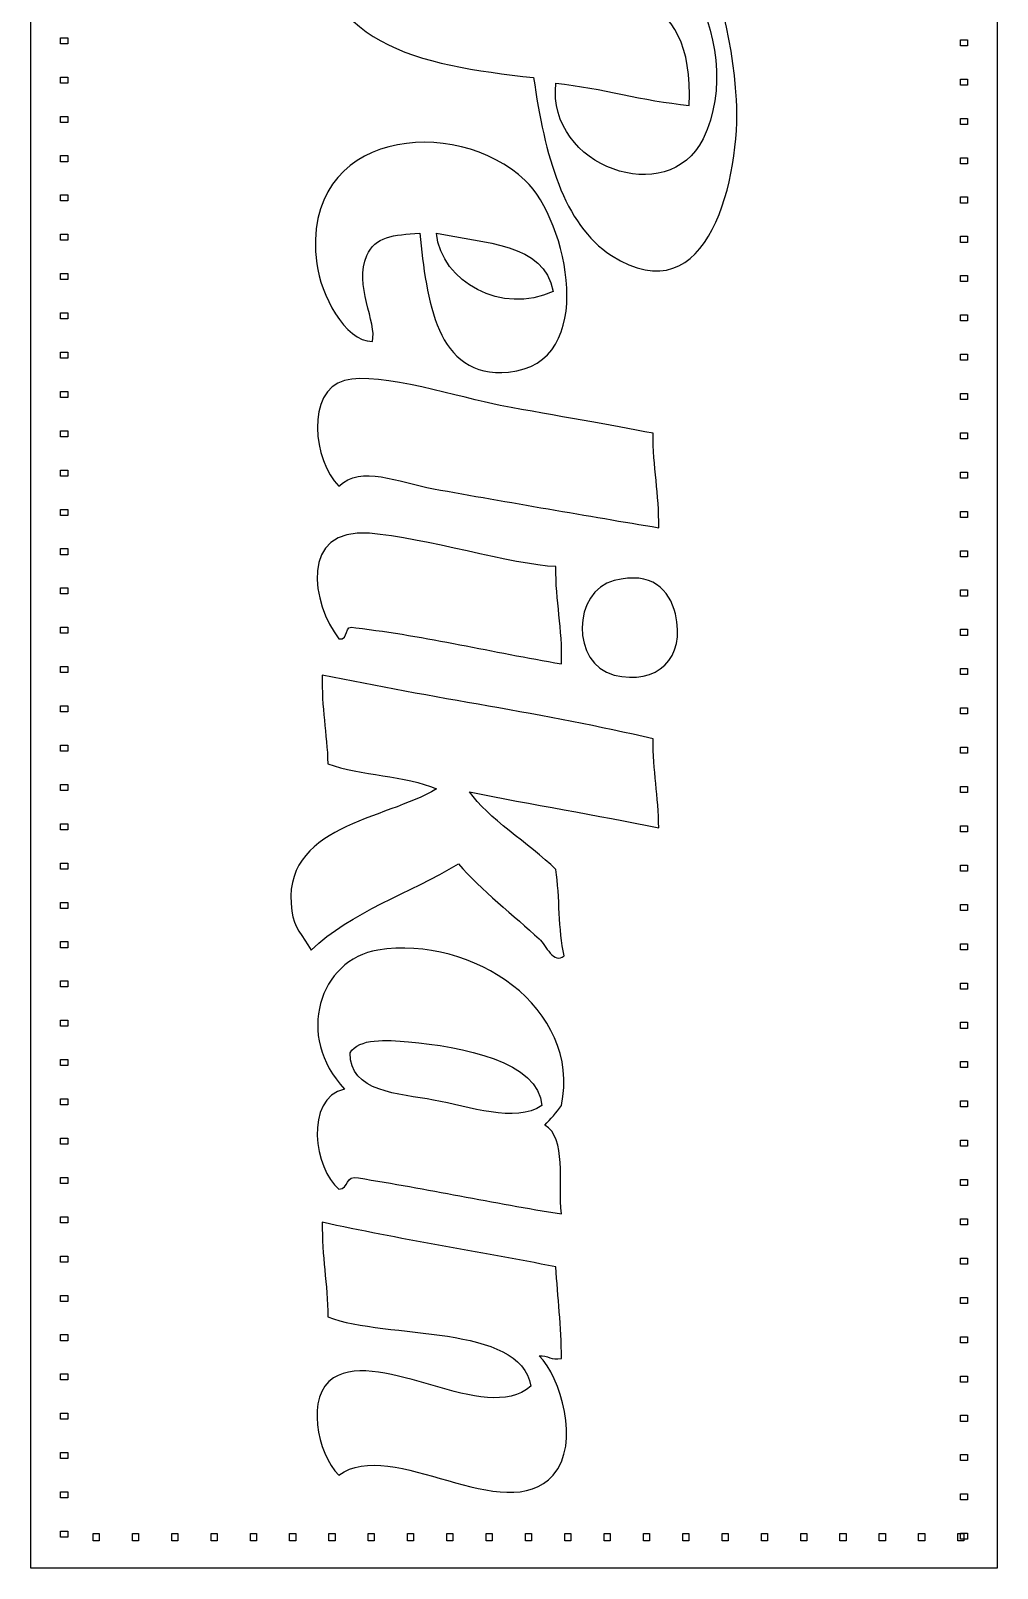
# Model space of a CAD drawing. Extents: x 7 to 193, y 6 to 286.
# Drawn here: x 92.1 to 172, y 5.5 to 132.7 of the extents above; entities that cross this region are included whole.
import ezdxf

# ---------------------------------------------------------------- set-up
doc = ezdxf.new("R2010")
doc.units = 0
for name, color, linetype in [('CUT', 7, 'CONTINUOUS'), ('ENGRAVE', 7, 'CONTINUOUS'), ('STITCH', 7, 'CONTINUOUS')]:
    doc.layers.add(name, color=color, linetype=linetype)

# ---------------------------------------------------------------- blocks, each defined once
blk = doc.blocks.new('BLOCK_2')
at = {"layer": 'ENGRAVE', "color": 7}
for points, knots in [([(133.67, 128.81), (124.13, 129.89), (115.54, 131.4), (115.52, 142.14), (115.51, 144.49), (116.26, 148.48), (118.5, 149.03), (125.24, 150.68), (122.99, 138.89), (117.35, 143.29), (118.92, 138.98), (125.5, 138.88), (131.6, 137.78), (140.43, 136.17), (146.95, 136.54), (146.54, 126.52), (142.61, 126.88), (139.39, 127.95), (135.51, 128.35), (134.75, 121.42), (144.82, 117.9), (147.68, 123.76), (151.57, 131.7), (144.78, 143.99), (135.97, 142.14), (134.16, 141.76), (133.29, 140.49), (131.83, 139.84), (130.51, 143.53), (132.64, 147.41), (135.74, 147.88), (144.6, 149.25), (149.83, 137.62), (150.44, 126.98), (150.8, 120.8), (148.2, 108.87), (140.1, 114.11), (136.13, 116.68), (134.59, 122.37), (133.67, 128.81)], [0, 0, 0, 0, 1, 1, 1, 2, 2, 2, 3, 3, 3, 4, 4, 4, 5, 5, 5, 6, 6, 6, 7, 7, 7, 8, 8, 8, 9, 9, 9, 10, 10, 10, 11, 11, 11, 12, 12, 12, 13, 13, 13, 13]), ([(124.25, 115.95), (122.06, 115.81), (120.58, 115.68), (119.88, 114.11), (118.8, 111.67), (120.75, 108.55), (120.34, 106.99), (118.03, 106.98), (116.06, 110.95), (115.74, 113.42), (114.32, 124.65), (127.32, 125.71), (132.98, 120.31), (136.46, 116.99), (139.11, 105.16), (131.6, 104.46), (125.53, 103.89), (124.86, 110.47), (124.25, 115.95)], [0, 0, 0, 0, 1, 1, 1, 2, 2, 2, 3, 3, 3, 4, 4, 4, 5, 5, 5, 6, 6, 6, 6]), ([(125.63, 115.95), (126.06, 111.88), (131.07, 109.17), (135.28, 111.12), (134.53, 115.2), (129.58, 115.08), (125.63, 115.95)], [0, 0, 0, 0, 1, 1, 1, 2, 2, 2, 2]), ([(144.01, 91.59), (138.31, 92.54), (131.52, 93.71), (125.4, 94.81), (122.43, 95.34), (119.42, 96.82), (117.58, 95.04), (115.42, 97.1), (114.82, 102.92), (118.04, 103.77), (120.98, 104.54), (127.83, 102.28), (130.91, 101.7), (135.69, 100.81), (139.99, 100.11), (143.55, 99.4), (143.53, 96.62), (144.06, 94.4), (144.01, 91.59)], [0, 0, 0, 0, 1, 1, 1, 2, 2, 2, 3, 3, 3, 4, 4, 4, 5, 5, 5, 6, 6, 6, 6]), ([(135.97, 80.33), (130.27, 81.3), (124.91, 82.6), (118.96, 83.32), (117.85, 83.66), (118.49, 82.26), (117.58, 82.4), (115.33, 85.28), (114.23, 91.61), (120.11, 91.13), (124.61, 90.77), (131.98, 88.51), (135.51, 88.37), (135.47, 85.5), (136.08, 83.28), (135.97, 80.33)], [0, 0, 0, 0, 1, 1, 1, 2, 2, 2, 3, 3, 3, 4, 4, 4, 5, 5, 5, 5]), ([(145.39, 84.47), (146.3, 80.79), (143.85, 78.53), (140.33, 79.41), (136.74, 80.31), (136.86, 86.36), (140.33, 87.22), (143.46, 88.01), (144.88, 86.48), (145.39, 84.47)], [0, 0, 0, 0, 1, 1, 1, 2, 2, 2, 3, 3, 3, 3]), ([(144.01, 66.77), (138.88, 67.85), (133.49, 68.67), (128.38, 69.76), (129.82, 67.6), (133.3, 65.49), (135.51, 63.33), (135.85, 61.06), (135.69, 58.3), (136.2, 56.2), (135.32, 55.45), (134.69, 57.06), (134.13, 57.58), (132.11, 59.45), (129.28, 61.67), (127.46, 63.79), (123.46, 61.35), (118.55, 59.84), (115.29, 56.66), (114.53, 57.87), (113.87, 58.54), (113.68, 59.88), (112.65, 66.99), (121.47, 67.43), (125.63, 69.99), (123.08, 71.12), (119.36, 71.08), (116.66, 72.06), (116.59, 74.59), (116.11, 76.71), (116.2, 79.41), (125.18, 77.51), (134.75, 76.21), (143.55, 74.13), (143.53, 71.51), (144, 69.37), (144.01, 66.77)], [0, 0, 0, 0, 1, 1, 1, 2, 2, 2, 3, 3, 3, 4, 4, 4, 5, 5, 5, 6, 6, 6, 7, 7, 7, 8, 8, 8, 9, 9, 9, 10, 10, 10, 11, 11, 11, 12, 12, 12, 12]), ([(134.59, 42.19), (136.44, 41.13), (135.67, 37.45), (135.97, 34.84), (130.29, 35.75), (124.87, 36.91), (119.19, 37.82), (118.07, 38.1), (118.42, 36.91), (117.58, 36.9), (115.56, 38.49), (114.66, 44.39), (118.04, 45.17), (113.89, 49.51), (115.98, 55.89), (120.8, 56.66), (128.59, 57.92), (137.65, 51.9), (135.97, 43.8), (135.54, 43.23), (135.08, 42.69), (134.59, 42.19)], [0, 0, 0, 0, 1, 1, 1, 2, 2, 2, 3, 3, 3, 4, 4, 4, 5, 5, 5, 6, 6, 6, 7, 7, 7, 7]), ([(123.33, 49.08), (121.49, 49.24), (119.23, 49.39), (118.5, 48.16), (118.41, 44.93), (122.59, 44.76), (125.4, 44.26), (128.38, 43.72), (132.13, 42.32), (134.36, 43.8), (134.15, 47.44), (127.69, 48.7), (123.33, 49.08)], [0, 0, 0, 0, 1, 1, 1, 2, 2, 2, 3, 3, 3, 4, 4, 4, 4]), ([(117.58, 13.24), (115.75, 15.03), (114.83, 19.86), (117.12, 21.28), (121.17, 23.77), (129.62, 17.32), (133.44, 20.59), (132.53, 25.85), (121.55, 24.44), (116.66, 26.33), (116.65, 29.08), (116.14, 31.32), (116.2, 34.15), (122.49, 32.77), (129.1, 31.72), (135.51, 30.47), (135.66, 27.95), (135.96, 25.56), (135.97, 22.89), (135.1, 22.71), (134.87, 23.17), (134.13, 23.12), (135.88, 21.35), (137.59, 15.85), (135.28, 13.24), (131.35, 8.8), (121.92, 16.48), (117.58, 13.24)], [0, 0, 0, 0, 1, 1, 1, 2, 2, 2, 3, 3, 3, 4, 4, 4, 5, 5, 5, 6, 6, 6, 7, 7, 7, 8, 8, 8, 9, 9, 9, 9])]:
    blk.add_open_spline(points, degree=3, knots=knots, dxfattribs=at)

msp = doc.modelspace()

# ---------------------------------------------------------------- linework, layer by layer
at = {"layer": 'CUT', "color": 1}
msp.add_lwpolyline([(172, 156.62), (172, 5.54), (92.1, 5.54), (92.1, 156.62)], dxfattribs=at)
at = {"layer": 'STITCH', "color": 7}
for points in [[(95.15, 131.61), (94.55, 131.61), (94.55, 132.11), (95.15, 132.11), (95.15, 131.61)], [(169.55, 131.44), (168.95, 131.44), (168.95, 131.94), (169.55, 131.94), (169.55, 131.44)], [(95.15, 128.36), (94.55, 128.36), (94.55, 128.86), (95.15, 128.86), (95.15, 128.36)], [(169.55, 128.19), (168.95, 128.19), (168.95, 128.69), (169.55, 128.69), (169.55, 128.19)], [(95.15, 125.11), (94.55, 125.11), (94.55, 125.61), (95.15, 125.61), (95.15, 125.11)], [(169.55, 124.94), (168.95, 124.94), (168.95, 125.44), (169.55, 125.44), (169.55, 124.94)], [(95.15, 121.86), (94.55, 121.86), (94.55, 122.36), (95.15, 122.36), (95.15, 121.86)], [(169.55, 121.69), (168.95, 121.69), (168.95, 122.19), (169.55, 122.19), (169.55, 121.69)], [(95.15, 118.61), (94.55, 118.61), (94.55, 119.11), (95.15, 119.11), (95.15, 118.61)], [(169.55, 118.44), (168.95, 118.44), (168.95, 118.94), (169.55, 118.94), (169.55, 118.44)], [(95.15, 115.36), (94.55, 115.36), (94.55, 115.86), (95.15, 115.86), (95.15, 115.36)], [(169.55, 115.19), (168.95, 115.19), (168.95, 115.69), (169.55, 115.69), (169.55, 115.19)], [(95.15, 112.11), (94.55, 112.11), (94.55, 112.61), (95.15, 112.61), (95.15, 112.11)], [(169.55, 111.94), (168.95, 111.94), (168.95, 112.44), (169.55, 112.44), (169.55, 111.94)], [(95.15, 108.86), (94.55, 108.86), (94.55, 109.36), (95.15, 109.36), (95.15, 108.86)], [(169.55, 108.69), (168.95, 108.69), (168.95, 109.19), (169.55, 109.19), (169.55, 108.69)], [(95.15, 105.61), (94.55, 105.61), (94.55, 106.11), (95.15, 106.11), (95.15, 105.61)], [(169.55, 105.44), (168.95, 105.44), (168.95, 105.94), (169.55, 105.94), (169.55, 105.44)], [(95.15, 102.36), (94.55, 102.36), (94.55, 102.86), (95.15, 102.86), (95.15, 102.36)], [(169.55, 102.19), (168.95, 102.19), (168.95, 102.69), (169.55, 102.69), (169.55, 102.19)], [(95.15, 99.11), (94.55, 99.11), (94.55, 99.61), (95.15, 99.61), (95.15, 99.11)], [(169.55, 98.94), (168.95, 98.94), (168.95, 99.44), (169.55, 99.44), (169.55, 98.94)], [(95.15, 95.86), (94.55, 95.86), (94.55, 96.36), (95.15, 96.36), (95.15, 95.86)], [(169.55, 95.69), (168.95, 95.69), (168.95, 96.19), (169.55, 96.19), (169.55, 95.69)], [(95.15, 92.61), (94.55, 92.61), (94.55, 93.11), (95.15, 93.11), (95.15, 92.61)], [(169.55, 92.44), (168.95, 92.44), (168.95, 92.94), (169.55, 92.94), (169.55, 92.44)], [(95.15, 89.36), (94.55, 89.36), (94.55, 89.86), (95.15, 89.86), (95.15, 89.36)], [(169.55, 89.19), (168.95, 89.19), (168.95, 89.69), (169.55, 89.69), (169.55, 89.19)], [(95.15, 86.11), (94.55, 86.11), (94.55, 86.61), (95.15, 86.61), (95.15, 86.11)], [(169.55, 85.94), (168.95, 85.94), (168.95, 86.44), (169.55, 86.44), (169.55, 85.94)], [(95.15, 82.86), (94.55, 82.86), (94.55, 83.36), (95.15, 83.36), (95.15, 82.86)], [(169.55, 82.69), (168.95, 82.69), (168.95, 83.19), (169.55, 83.19), (169.55, 82.69)], [(95.15, 79.61), (94.55, 79.61), (94.55, 80.11), (95.15, 80.11), (95.15, 79.61)], [(169.55, 79.44), (168.95, 79.44), (168.95, 79.94), (169.55, 79.94), (169.55, 79.44)], [(95.15, 76.36), (94.55, 76.36), (94.55, 76.86), (95.15, 76.86), (95.15, 76.36)], [(169.55, 76.19), (168.95, 76.19), (168.95, 76.69), (169.55, 76.69), (169.55, 76.19)], [(95.15, 73.11), (94.55, 73.11), (94.55, 73.61), (95.15, 73.61), (95.15, 73.11)], [(169.55, 72.94), (168.95, 72.94), (168.95, 73.44), (169.55, 73.44), (169.55, 72.94)], [(95.15, 69.86), (94.55, 69.86), (94.55, 70.36), (95.15, 70.36), (95.15, 69.86)], [(169.55, 69.69), (168.95, 69.69), (168.95, 70.19), (169.55, 70.19), (169.55, 69.69)], [(95.15, 66.61), (94.55, 66.61), (94.55, 67.11), (95.15, 67.11), (95.15, 66.61)], [(169.55, 66.44), (168.95, 66.44), (168.95, 66.94), (169.55, 66.94), (169.55, 66.44)], [(95.15, 63.36), (94.55, 63.36), (94.55, 63.86), (95.15, 63.86), (95.15, 63.36)], [(169.55, 63.19), (168.95, 63.19), (168.95, 63.69), (169.55, 63.69), (169.55, 63.19)], [(95.15, 60.11), (94.55, 60.11), (94.55, 60.61), (95.15, 60.61), (95.15, 60.11)], [(169.55, 59.94), (168.95, 59.94), (168.95, 60.44), (169.55, 60.44), (169.55, 59.94)], [(95.15, 56.86), (94.55, 56.86), (94.55, 57.36), (95.15, 57.36), (95.15, 56.86)], [(169.55, 56.69), (168.95, 56.69), (168.95, 57.19), (169.55, 57.19), (169.55, 56.69)], [(95.15, 53.61), (94.55, 53.61), (94.55, 54.11), (95.15, 54.11), (95.15, 53.61)], [(169.55, 53.44), (168.95, 53.44), (168.95, 53.94), (169.55, 53.94), (169.55, 53.44)], [(95.15, 50.36), (94.55, 50.36), (94.55, 50.86), (95.15, 50.86), (95.15, 50.36)], [(169.55, 50.19), (168.95, 50.19), (168.95, 50.69), (169.55, 50.69), (169.55, 50.19)], [(95.15, 47.11), (94.55, 47.11), (94.55, 47.61), (95.15, 47.61), (95.15, 47.11)], [(169.55, 46.94), (168.95, 46.94), (168.95, 47.44), (169.55, 47.44), (169.55, 46.94)], [(95.15, 43.86), (94.55, 43.86), (94.55, 44.36), (95.15, 44.36), (95.15, 43.86)], [(169.55, 43.69), (168.95, 43.69), (168.95, 44.19), (169.55, 44.19), (169.55, 43.69)], [(95.15, 40.61), (94.55, 40.61), (94.55, 41.11), (95.15, 41.11), (95.15, 40.61)], [(169.55, 40.44), (168.95, 40.44), (168.95, 40.94), (169.55, 40.94), (169.55, 40.44)], [(95.15, 37.36), (94.55, 37.36), (94.55, 37.86), (95.15, 37.86), (95.15, 37.36)], [(169.55, 37.19), (168.95, 37.19), (168.95, 37.69), (169.55, 37.69), (169.55, 37.19)], [(95.15, 34.11), (94.55, 34.11), (94.55, 34.61), (95.15, 34.61), (95.15, 34.11)], [(169.55, 33.94), (168.95, 33.94), (168.95, 34.44), (169.55, 34.44), (169.55, 33.94)], [(95.15, 30.86), (94.55, 30.86), (94.55, 31.36), (95.15, 31.36), (95.15, 30.86)], [(169.55, 30.69), (168.95, 30.69), (168.95, 31.19), (169.55, 31.19), (169.55, 30.69)], [(95.15, 27.61), (94.55, 27.61), (94.55, 28.11), (95.15, 28.11), (95.15, 27.61)], [(169.55, 27.44), (168.95, 27.44), (168.95, 27.94), (169.55, 27.94), (169.55, 27.44)], [(95.15, 24.36), (94.55, 24.36), (94.55, 24.86), (95.15, 24.86), (95.15, 24.36)], [(169.55, 24.19), (168.95, 24.19), (168.95, 24.69), (169.55, 24.69), (169.55, 24.19)], [(95.15, 21.11), (94.55, 21.11), (94.55, 21.61), (95.15, 21.61), (95.15, 21.11)], [(169.55, 20.94), (168.95, 20.94), (168.95, 21.44), (169.55, 21.44), (169.55, 20.94)], [(95.15, 17.86), (94.55, 17.86), (94.55, 18.36), (95.15, 18.36), (95.15, 17.86)], [(169.55, 17.69), (168.95, 17.69), (168.95, 18.19), (169.55, 18.19), (169.55, 17.69)], [(95.15, 14.61), (94.55, 14.61), (94.55, 15.11), (95.15, 15.11), (95.15, 14.61)], [(169.55, 14.44), (168.95, 14.44), (168.95, 14.94), (169.55, 14.94), (169.55, 14.44)], [(95.15, 11.36), (94.55, 11.36), (94.55, 11.86), (95.15, 11.86), (95.15, 11.36)], [(169.55, 11.19), (168.95, 11.19), (168.95, 11.69), (169.55, 11.69), (169.55, 11.19)], [(95.15, 8.11), (94.55, 8.11), (94.55, 8.61), (95.15, 8.61), (95.15, 8.11)], [(97.75, 7.81), (97.25, 7.81), (97.25, 8.41), (97.75, 8.41), (97.75, 7.81)], [(101, 7.81), (100.5, 7.81), (100.5, 8.41), (101, 8.41), (101, 7.81)], [(104.25, 7.81), (103.75, 7.81), (103.75, 8.41), (104.25, 8.41), (104.25, 7.81)], [(107.5, 7.81), (107, 7.81), (107, 8.41), (107.5, 8.41), (107.5, 7.81)], [(110.75, 7.81), (110.25, 7.81), (110.25, 8.41), (110.75, 8.41), (110.75, 7.81)], [(114, 7.81), (113.5, 7.81), (113.5, 8.41), (114, 8.41), (114, 7.81)], [(117.25, 7.81), (116.75, 7.81), (116.75, 8.41), (117.25, 8.41), (117.25, 7.81)], [(120.5, 7.81), (120, 7.81), (120, 8.41), (120.5, 8.41), (120.5, 7.81)], [(123.75, 7.81), (123.25, 7.81), (123.25, 8.41), (123.75, 8.41), (123.75, 7.81)], [(127, 7.81), (126.5, 7.81), (126.5, 8.41), (127, 8.41), (127, 7.81)], [(130.25, 7.81), (129.75, 7.81), (129.75, 8.41), (130.25, 8.41), (130.25, 7.81)], [(133.5, 7.81), (133, 7.81), (133, 8.41), (133.5, 8.41), (133.5, 7.81)], [(136.75, 7.81), (136.25, 7.81), (136.25, 8.41), (136.75, 8.41), (136.75, 7.81)], [(140, 7.81), (139.5, 7.81), (139.5, 8.41), (140, 8.41), (140, 7.81)], [(143.25, 7.81), (142.75, 7.81), (142.75, 8.41), (143.25, 8.41), (143.25, 7.81)], [(146.5, 7.81), (146, 7.81), (146, 8.41), (146.5, 8.41), (146.5, 7.81)], [(149.75, 7.81), (149.25, 7.81), (149.25, 8.41), (149.75, 8.41), (149.75, 7.81)], [(153, 7.81), (152.5, 7.81), (152.5, 8.41), (153, 8.41), (153, 7.81)], [(156.25, 7.81), (155.75, 7.81), (155.75, 8.41), (156.25, 8.41), (156.25, 7.81)], [(159.5, 7.81), (159, 7.81), (159, 8.41), (159.5, 8.41), (159.5, 7.81)], [(162.75, 7.81), (162.25, 7.81), (162.25, 8.41), (162.75, 8.41), (162.75, 7.81)], [(166, 7.81), (165.5, 7.81), (165.5, 8.41), (166, 8.41), (166, 7.81)], [(169.25, 7.81), (168.75, 7.81), (168.75, 8.41), (169.25, 8.41), (169.25, 7.81)], [(169.55, 7.94), (168.95, 7.94), (168.95, 8.44), (169.55, 8.44), (169.55, 7.94)]]:
    msp.add_lwpolyline(points, dxfattribs=at)

# ---------------------------------------------------------------- block references
at = {"layer": 'ENGRAVE'}
msp.add_blockref('BLOCK_2', (0, 0), dxfattribs=at)

doc.saveas('drawing.dxf')
